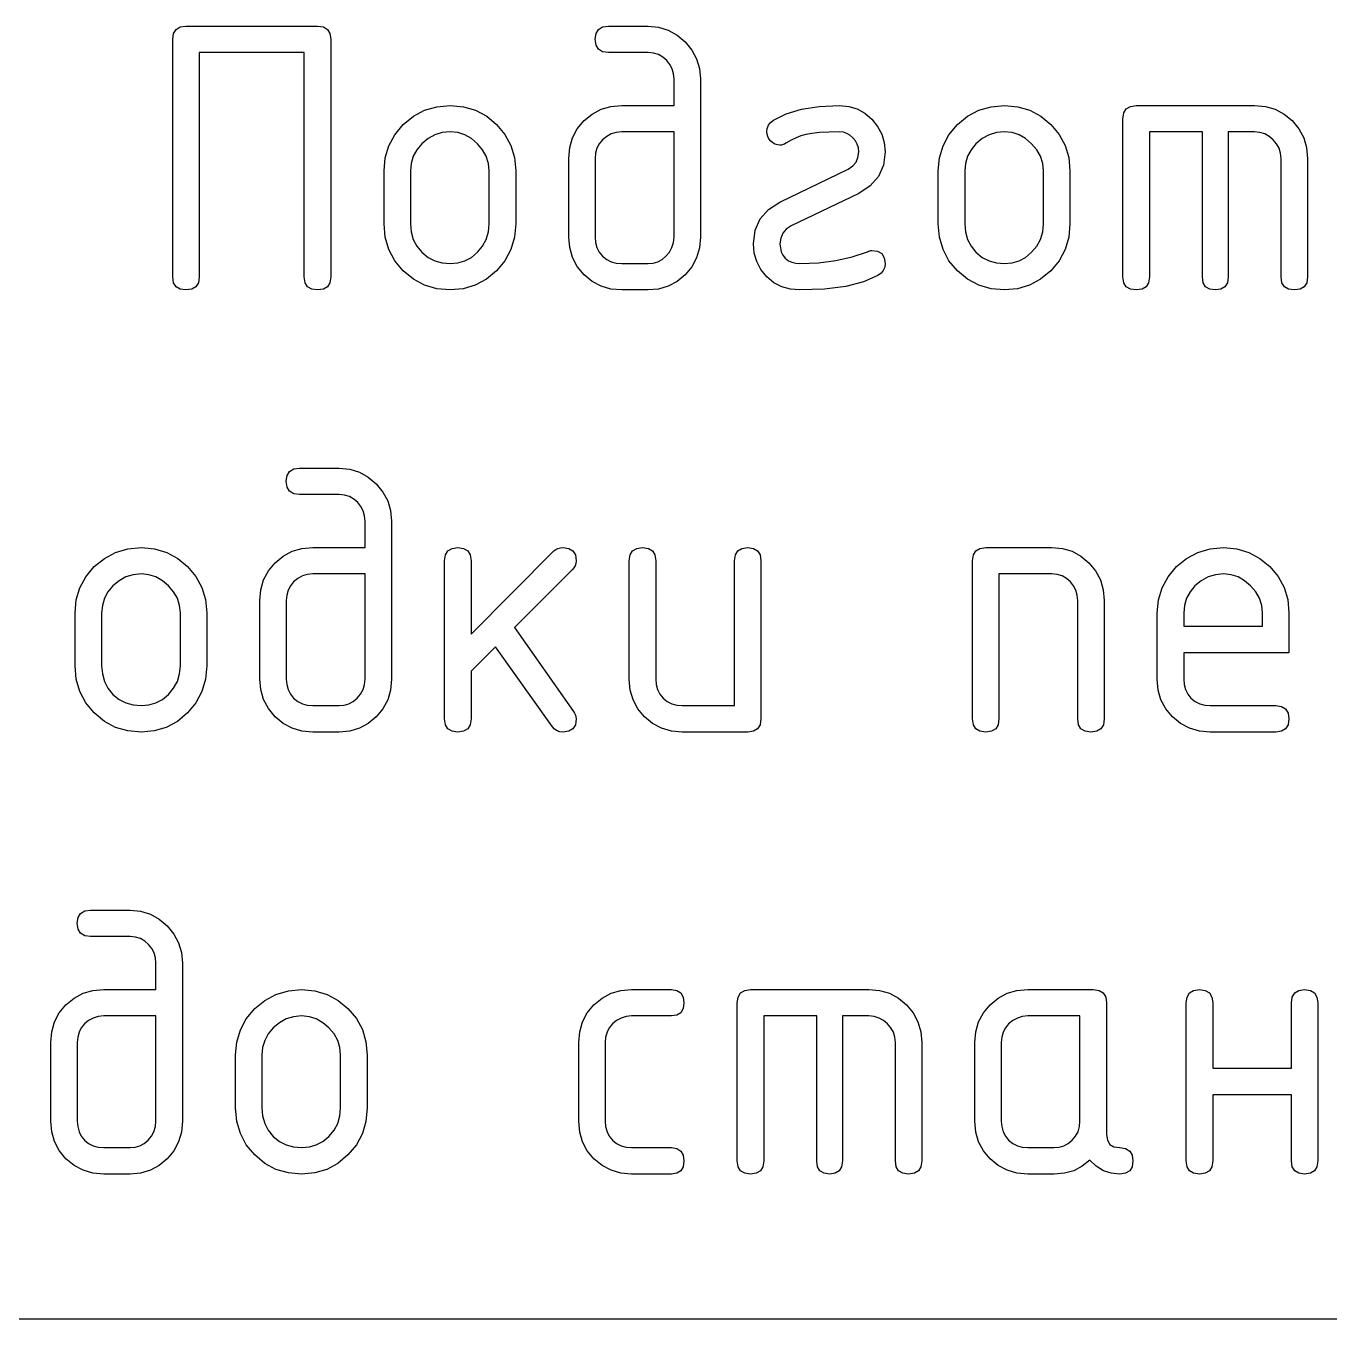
# Model space of a CAD drawing. Header units: millimetres. Extents: x 1 to 1188, y 1 to 840.
# Drawn here: x 1111.4 to 1122.26, y 35.69 to 46.47 of the extents above; entities that cross this region are included whole.
import ezdxf

# ---------------------------------------------------------------- set-up
doc = ezdxf.new("R2010")
doc.units = ezdxf.units.MM
doc.layers.add('GEOMETRY', color=7, linetype='Continuous')
doc.layers.add('TEXT_OUTLINE', color=7, linetype='Continuous')

msp = doc.modelspace()

# ---------------------------------------------------------------- linework, layer by layer
at = {"layer": 'GEOMETRY'}
for points in [[(1112.731, 46.466), (1113.828, 46.466)], [(1116.252, 46.466), (1116.583, 46.466)], [(1112.621, 44.377), (1112.621, 46.356)], [(1113.938, 46.356), (1113.938, 44.377)], [(1113.717, 44.377), (1113.717, 46.245), (1112.841, 46.245), (1112.841, 44.377)], [(1116.583, 46.245), (1116.252, 46.245)], [(1116.362, 45.804), (1116.798, 45.804), (1116.798, 46.025)], [(1117.018, 46.025), (1117.018, 44.708)], [(1120.65, 45.804), (1121.636, 45.804)], [(1120.539, 44.377), (1120.539, 45.694)], [(1116.798, 44.708), (1116.798, 45.584), (1116.362, 45.584)], [(1121.201, 44.377), (1121.201, 45.584), (1120.76, 45.584), (1120.76, 44.377)], [(1121.636, 45.584), (1121.416, 45.584), (1121.416, 44.377)], [(1115.921, 44.708), (1115.921, 45.363)], [(1116.142, 45.363), (1116.142, 44.708)], [(1121.857, 44.377), (1121.857, 45.363)], [(1122.077, 45.363), (1122.077, 44.377)], [(1114.382, 44.818), (1114.382, 45.259)], [(1114.602, 45.259), (1114.602, 44.818)], [(1115.258, 44.818), (1115.258, 45.259)], [(1115.479, 45.259), (1115.479, 44.818)], [(1117.681, 45), (1118.249, 45.275)], [(1119, 44.818), (1119, 45.259)], [(1119.22, 45.259), (1119.22, 44.818)], [(1119.876, 44.818), (1119.876, 45.259)], [(1120.097, 45.259), (1120.097, 44.818)], [(1118.337, 45.071), (1117.775, 44.801)], [(1116.362, 44.487), (1116.583, 44.487)], [(1116.583, 44.267), (1116.362, 44.267)], [(1113.677, 42.783), (1114.008, 42.783)], [(1114.008, 42.562), (1113.677, 42.562)], [(1113.788, 42.121), (1114.223, 42.121), (1114.223, 42.342)], [(1114.444, 42.342), (1114.444, 41.025)], [(1115.107, 41.399), (1115.796, 42.094)], [(1119.396, 42.121), (1119.947, 42.121)], [(1114.886, 40.694), (1114.886, 42.011)], [(1115.107, 42.011), (1115.107, 41.399)], [(1116.425, 41.025), (1116.425, 42.011)], [(1116.646, 42.011), (1116.646, 41.025)], [(1116.866, 40.804), (1117.302, 40.804), (1117.302, 42.011)], [(1117.522, 42.011), (1117.522, 40.694)], [(1119.286, 40.694), (1119.286, 42.011)], [(1114.223, 41.025), (1114.223, 41.901), (1113.788, 41.901)], [(1115.95, 41.934), (1115.47, 41.454), (1115.961, 40.754)], [(1119.947, 41.901), (1119.506, 41.901), (1119.506, 40.694)], [(1113.347, 41.025), (1113.347, 41.68)], [(1113.567, 41.68), (1113.567, 41.025)], [(1120.162, 40.694), (1120.162, 41.68)], [(1120.383, 41.68), (1120.383, 40.694)], [(1111.807, 41.135), (1111.807, 41.576)], [(1112.028, 41.576), (1112.028, 41.135)], [(1112.684, 41.135), (1112.684, 41.576)], [(1112.904, 41.576), (1112.904, 41.135)], [(1120.825, 41.025), (1120.825, 41.576)], [(1121.046, 41.576), (1121.046, 41.465), (1121.702, 41.465), (1121.702, 41.576)], [(1121.922, 41.576), (1121.922, 41.245), (1121.046, 41.245)], [(1115.785, 40.628), (1115.311, 41.295), (1115.107, 41.091), (1115.107, 40.694)], [(1121.046, 41.245), (1121.046, 41.025)], [(1113.788, 40.804), (1114.008, 40.804)], [(1121.266, 40.804), (1121.812, 40.804)], [(1114.008, 40.584), (1113.788, 40.584)], [(1117.412, 40.584), (1116.866, 40.584)], [(1121.812, 40.584), (1121.266, 40.584)], [(1111.935, 39.1), (1112.266, 39.1)], [(1112.266, 38.879), (1111.935, 38.879)], [(1112.046, 38.438), (1112.481, 38.438), (1112.481, 38.659)], [(1112.701, 38.659), (1112.701, 37.342)], [(1116.445, 38.438), (1116.776, 38.438)], [(1117.435, 38.438), (1118.422, 38.438)], [(1119.746, 38.438), (1120.292, 38.438)], [(1117.325, 37.011), (1117.325, 38.328)], [(1120.402, 38.328), (1120.402, 37.231)], [(1121.066, 37.011), (1121.066, 38.328)], [(1121.287, 38.328), (1121.287, 37.782), (1121.943, 37.782), (1121.943, 38.328)], [(1122.163, 38.328), (1122.163, 37.011)], [(1112.481, 37.342), (1112.481, 38.218), (1112.046, 38.218)], [(1116.776, 38.218), (1116.445, 38.218)], [(1117.987, 37.011), (1117.987, 38.218), (1117.546, 38.218), (1117.546, 37.011)], [(1118.422, 38.218), (1118.202, 38.218), (1118.202, 37.011)], [(1120.181, 38.218), (1119.746, 38.218)], [(1120.181, 37.342), (1120.181, 38.218)], [(1111.605, 37.342), (1111.605, 37.997)], [(1111.825, 37.997), (1111.825, 37.342)], [(1116.004, 37.342), (1116.004, 37.997)], [(1116.225, 37.997), (1116.225, 37.342)], [(1118.643, 37.011), (1118.643, 37.997)], [(1118.863, 37.997), (1118.863, 37.011)], [(1119.305, 37.342), (1119.305, 37.997)], [(1119.525, 37.997), (1119.525, 37.342)], [(1113.144, 37.452), (1113.144, 37.893)], [(1113.364, 37.893), (1113.364, 37.452)], [(1114.02, 37.452), (1114.02, 37.893)], [(1114.241, 37.893), (1114.241, 37.452)], [(1121.287, 37.562), (1121.287, 37.011)], [(1121.943, 37.011), (1121.943, 37.562), (1121.287, 37.562)], [(1112.046, 37.121), (1112.266, 37.121)], [(1116.445, 37.121), (1116.776, 37.121)], [(1119.746, 37.121), (1119.966, 37.121)], [(1112.266, 36.901), (1112.046, 36.901)], [(1116.776, 36.901), (1116.445, 36.901)], [(1119.966, 36.901), (1119.746, 36.901)], [(999.815, 35.694), (1184.79, 35.694)]]:
    msp.add_lwpolyline(points, dxfattribs=at)
at = {"layer": 'TEXT_OUTLINE'}
for points in [[(1112.621, 46.356), (1112.627, 46.404), (1112.648, 46.438), (1112.682, 46.459), (1112.731, 46.466)], [(1113.828, 46.466), (1113.876, 46.459), (1113.91, 46.438), (1113.931, 46.404), (1113.938, 46.356)], [(1116.142, 46.356), (1116.148, 46.404), (1116.169, 46.438), (1116.203, 46.459), (1116.252, 46.466)], [(1116.583, 46.466), (1116.67, 46.458), (1116.75, 46.433), (1116.824, 46.391), (1116.891, 46.334)], [(1116.252, 46.245), (1116.203, 46.252), (1116.169, 46.273), (1116.148, 46.307), (1116.142, 46.356)], [(1116.891, 46.334), (1116.947, 46.266), (1116.986, 46.193), (1117.01, 46.112), (1117.018, 46.025)], [(1116.737, 46.179), (1116.704, 46.208), (1116.668, 46.229), (1116.627, 46.241), (1116.583, 46.245)], [(1116.798, 46.025), (1116.794, 46.069), (1116.782, 46.11), (1116.763, 46.146), (1116.737, 46.179)], [(1114.542, 45.645), (1114.626, 45.714), (1114.719, 45.764), (1114.822, 45.794), (1114.933, 45.804)], [(1114.933, 45.804), (1115.044, 45.794), (1115.145, 45.764), (1115.237, 45.714), (1115.319, 45.645)], [(1116.048, 45.678), (1116.115, 45.733), (1116.19, 45.773), (1116.272, 45.796), (1116.362, 45.804)], [(1117.626, 45.683), (1117.732, 45.736), (1117.86, 45.774), (1118.008, 45.797), (1118.177, 45.804)], [(1118.177, 45.804), (1118.254, 45.797), (1118.324, 45.776), (1118.389, 45.739), (1118.447, 45.689)], [(1119.16, 45.645), (1119.244, 45.714), (1119.337, 45.764), (1119.44, 45.794), (1119.551, 45.804)], [(1119.551, 45.804), (1119.662, 45.794), (1119.763, 45.764), (1119.855, 45.714), (1119.937, 45.645)], [(1120.539, 45.694), (1120.546, 45.742), (1120.567, 45.777), (1120.601, 45.797), (1120.65, 45.804)], [(1121.636, 45.804), (1121.726, 45.796), (1121.808, 45.773), (1121.883, 45.733), (1121.95, 45.678)], [(1114.382, 45.259), (1114.392, 45.367), (1114.421, 45.468), (1114.471, 45.56), (1114.542, 45.645)], [(1115.319, 45.645), (1115.389, 45.562), (1115.439, 45.471), (1115.469, 45.37), (1115.479, 45.259)], [(1115.921, 45.363), (1115.929, 45.453), (1115.953, 45.535), (1115.992, 45.61), (1116.048, 45.678)], [(1117.571, 45.584), (1117.574, 45.613), (1117.584, 45.639), (1117.602, 45.662), (1117.626, 45.683)], [(1118.447, 45.689), (1118.495, 45.63), (1118.53, 45.566), (1118.55, 45.495), (1118.557, 45.419)], [(1119, 45.259), (1119.01, 45.367), (1119.04, 45.468), (1119.089, 45.56), (1119.16, 45.645)], [(1119.937, 45.645), (1120.007, 45.562), (1120.057, 45.471), (1120.087, 45.37), (1120.097, 45.259)], [(1121.95, 45.678), (1122.006, 45.61), (1122.045, 45.535), (1122.069, 45.453), (1122.077, 45.363)], [(1114.933, 45.584), (1114.866, 45.578), (1114.805, 45.559), (1114.748, 45.528), (1114.696, 45.485)], [(1115.159, 45.485), (1115.109, 45.528), (1115.055, 45.559), (1114.997, 45.578), (1114.933, 45.584)], [(1116.362, 45.584), (1116.317, 45.58), (1116.275, 45.567), (1116.237, 45.547), (1116.202, 45.518)], [(1117.604, 45.507), (1117.589, 45.526), (1117.579, 45.545), (1117.573, 45.564), (1117.571, 45.584)], [(1117.896, 45.562), (1117.856, 45.551), (1117.815, 45.535), (1117.774, 45.515), (1117.731, 45.49)], [(1118.177, 45.584), (1118.087, 45.582), (1118.01, 45.578), (1117.946, 45.571), (1117.896, 45.562)], [(1118.287, 45.534), (1118.264, 45.556), (1118.237, 45.572), (1118.209, 45.581), (1118.177, 45.584)], [(1118.337, 45.419), (1118.334, 45.452), (1118.325, 45.483), (1118.309, 45.51), (1118.287, 45.534)], [(1119.551, 45.584), (1119.484, 45.578), (1119.423, 45.559), (1119.366, 45.528), (1119.314, 45.485)], [(1119.777, 45.485), (1119.727, 45.528), (1119.673, 45.559), (1119.615, 45.578), (1119.551, 45.584)], [(1121.791, 45.518), (1121.758, 45.547), (1121.721, 45.567), (1121.681, 45.58), (1121.636, 45.584)], [(1114.696, 45.485), (1114.655, 45.435), (1114.625, 45.381), (1114.608, 45.322), (1114.602, 45.259)], [(1115.258, 45.259), (1115.252, 45.322), (1115.233, 45.381), (1115.202, 45.435), (1115.159, 45.485)], [(1116.202, 45.518), (1116.175, 45.485), (1116.156, 45.448), (1116.145, 45.408), (1116.142, 45.363)], [(1117.681, 45.474), (1117.659, 45.476), (1117.639, 45.482), (1117.621, 45.492), (1117.604, 45.507)], [(1117.731, 45.49), (1117.719, 45.483), (1117.707, 45.478), (1117.694, 45.475), (1117.681, 45.474)], [(1118.249, 45.275), (1118.287, 45.301), (1118.315, 45.333), (1118.331, 45.372), (1118.337, 45.419)], [(1118.557, 45.419), (1118.544, 45.308), (1118.502, 45.213), (1118.433, 45.134), (1118.337, 45.071)], [(1119.314, 45.485), (1119.273, 45.435), (1119.243, 45.381), (1119.226, 45.322), (1119.22, 45.259)], [(1119.876, 45.259), (1119.87, 45.322), (1119.852, 45.381), (1119.821, 45.435), (1119.777, 45.485)], [(1121.857, 45.363), (1121.853, 45.408), (1121.84, 45.448), (1121.819, 45.485), (1121.791, 45.518)], [(1117.461, 44.652), (1117.474, 44.765), (1117.515, 44.86), (1117.584, 44.938), (1117.681, 45)], [(1114.542, 44.426), (1114.471, 44.511), (1114.421, 44.604), (1114.392, 44.706), (1114.382, 44.818)], [(1114.602, 44.818), (1114.608, 44.751), (1114.625, 44.689), (1114.655, 44.633), (1114.696, 44.581)], [(1115.159, 44.581), (1115.202, 44.633), (1115.233, 44.689), (1115.252, 44.751), (1115.258, 44.818)], [(1115.479, 44.818), (1115.469, 44.706), (1115.439, 44.604), (1115.389, 44.511), (1115.319, 44.426)], [(1117.775, 44.801), (1117.733, 44.775), (1117.704, 44.741), (1117.687, 44.7), (1117.681, 44.652)], [(1119.16, 44.426), (1119.089, 44.511), (1119.04, 44.604), (1119.01, 44.706), (1119, 44.818)], [(1119.22, 44.818), (1119.226, 44.751), (1119.243, 44.689), (1119.273, 44.633), (1119.314, 44.581)], [(1119.777, 44.581), (1119.821, 44.633), (1119.852, 44.689), (1119.87, 44.751), (1119.876, 44.818)], [(1120.097, 44.818), (1120.087, 44.706), (1120.057, 44.604), (1120.007, 44.511), (1119.937, 44.426)], [(1116.048, 44.393), (1115.992, 44.463), (1115.953, 44.538), (1115.929, 44.62), (1115.921, 44.708)], [(1116.142, 44.708), (1116.145, 44.662), (1116.156, 44.62), (1116.175, 44.582), (1116.202, 44.548)], [(1116.731, 44.548), (1116.76, 44.582), (1116.781, 44.62), (1116.793, 44.662), (1116.798, 44.708)], [(1117.018, 44.708), (1117.01, 44.617), (1116.986, 44.535), (1116.947, 44.46), (1116.891, 44.393)], [(1114.696, 44.581), (1114.748, 44.539), (1114.805, 44.51), (1114.866, 44.493), (1114.933, 44.487)], [(1114.933, 44.487), (1114.997, 44.493), (1115.055, 44.51), (1115.109, 44.539), (1115.159, 44.581)], [(1116.202, 44.548), (1116.237, 44.521), (1116.275, 44.502), (1116.317, 44.491), (1116.362, 44.487)], [(1116.583, 44.487), (1116.624, 44.491), (1116.663, 44.502), (1116.699, 44.521), (1116.731, 44.548)], [(1117.571, 44.377), (1117.522, 44.437), (1117.488, 44.503), (1117.467, 44.575), (1117.461, 44.652)], [(1117.681, 44.652), (1117.684, 44.618), (1117.692, 44.586), (1117.705, 44.557), (1117.725, 44.531)], [(1117.846, 44.487), (1118.001, 44.493), (1118.146, 44.512), (1118.282, 44.543), (1118.409, 44.586)], [(1118.409, 44.586), (1118.419, 44.591), (1118.429, 44.594), (1118.438, 44.597), (1118.447, 44.597)], [(1118.447, 44.597), (1118.495, 44.59), (1118.53, 44.57), (1118.55, 44.535), (1118.557, 44.487)], [(1119.314, 44.581), (1119.366, 44.539), (1119.423, 44.51), (1119.484, 44.493), (1119.551, 44.487)], [(1119.551, 44.487), (1119.615, 44.493), (1119.673, 44.51), (1119.727, 44.539), (1119.777, 44.581)], [(1117.725, 44.531), (1117.751, 44.511), (1117.78, 44.498), (1117.812, 44.49), (1117.846, 44.487)], [(1118.557, 44.487), (1118.554, 44.456), (1118.542, 44.429), (1118.523, 44.406), (1118.497, 44.388)], [(1112.731, 44.267), (1112.682, 44.273), (1112.648, 44.294), (1112.627, 44.328), (1112.621, 44.377)], [(1112.841, 44.377), (1112.834, 44.328), (1112.813, 44.294), (1112.779, 44.273), (1112.731, 44.267)], [(1113.828, 44.267), (1113.779, 44.273), (1113.745, 44.294), (1113.724, 44.328), (1113.717, 44.377)], [(1113.938, 44.377), (1113.931, 44.328), (1113.91, 44.294), (1113.876, 44.273), (1113.828, 44.267)], [(1114.933, 44.267), (1114.822, 44.276), (1114.719, 44.306), (1114.626, 44.356), (1114.542, 44.426)], [(1115.319, 44.426), (1115.234, 44.356), (1115.142, 44.306), (1115.042, 44.276), (1114.933, 44.267)], [(1116.362, 44.267), (1116.272, 44.274), (1116.19, 44.298), (1116.115, 44.337), (1116.048, 44.393)], [(1116.891, 44.393), (1116.824, 44.337), (1116.75, 44.298), (1116.67, 44.274), (1116.583, 44.267)], [(1117.846, 44.267), (1117.769, 44.273), (1117.697, 44.294), (1117.631, 44.328), (1117.571, 44.377)], [(1118.497, 44.388), (1118.377, 44.335), (1118.229, 44.297), (1118.052, 44.274), (1117.846, 44.267)], [(1119.551, 44.267), (1119.44, 44.276), (1119.337, 44.306), (1119.244, 44.356), (1119.16, 44.426)], [(1119.937, 44.426), (1119.852, 44.356), (1119.76, 44.306), (1119.66, 44.276), (1119.551, 44.267)], [(1120.65, 44.267), (1120.601, 44.273), (1120.567, 44.294), (1120.546, 44.328), (1120.539, 44.377)], [(1120.76, 44.377), (1120.753, 44.328), (1120.732, 44.294), (1120.698, 44.273), (1120.65, 44.267)], [(1121.311, 44.267), (1121.262, 44.273), (1121.228, 44.294), (1121.208, 44.328), (1121.201, 44.377)], [(1121.416, 44.377), (1121.409, 44.328), (1121.389, 44.294), (1121.356, 44.273), (1121.311, 44.267)], [(1121.967, 44.267), (1121.918, 44.273), (1121.884, 44.294), (1121.863, 44.328), (1121.857, 44.377)], [(1122.077, 44.377), (1122.07, 44.328), (1122.049, 44.294), (1122.015, 44.273), (1121.967, 44.267)], [(1113.567, 42.673), (1113.574, 42.721), (1113.594, 42.755), (1113.629, 42.776), (1113.677, 42.783)], [(1114.008, 42.783), (1114.096, 42.775), (1114.176, 42.75), (1114.25, 42.708), (1114.317, 42.651)], [(1113.677, 42.562), (1113.629, 42.569), (1113.594, 42.59), (1113.574, 42.624), (1113.567, 42.673)], [(1114.317, 42.651), (1114.372, 42.583), (1114.412, 42.51), (1114.436, 42.429), (1114.444, 42.342)], [(1114.162, 42.496), (1114.13, 42.525), (1114.093, 42.546), (1114.053, 42.558), (1114.008, 42.562)], [(1114.223, 42.342), (1114.219, 42.386), (1114.208, 42.427), (1114.189, 42.463), (1114.162, 42.496)], [(1111.967, 41.962), (1112.051, 42.031), (1112.145, 42.081), (1112.247, 42.111), (1112.359, 42.121)], [(1112.359, 42.121), (1112.469, 42.111), (1112.571, 42.081), (1112.662, 42.031), (1112.744, 41.962)], [(1113.473, 41.995), (1113.54, 42.05), (1113.615, 42.09), (1113.697, 42.113), (1113.788, 42.121)], [(1114.886, 42.011), (1114.893, 42.059), (1114.913, 42.094), (1114.948, 42.114), (1114.996, 42.121)], [(1114.996, 42.121), (1115.044, 42.114), (1115.079, 42.094), (1115.1, 42.059), (1115.107, 42.011)], [(1115.796, 42.094), (1115.813, 42.106), (1115.831, 42.114), (1115.851, 42.12), (1115.873, 42.121)], [(1115.873, 42.121), (1115.921, 42.114), (1115.955, 42.094), (1115.976, 42.059), (1115.983, 42.011)], [(1116.425, 42.011), (1116.432, 42.059), (1116.453, 42.094), (1116.487, 42.114), (1116.536, 42.121)], [(1116.536, 42.121), (1116.584, 42.114), (1116.618, 42.094), (1116.639, 42.059), (1116.646, 42.011)], [(1117.302, 42.011), (1117.309, 42.059), (1117.329, 42.094), (1117.363, 42.114), (1117.412, 42.121)], [(1117.412, 42.121), (1117.46, 42.114), (1117.495, 42.094), (1117.515, 42.059), (1117.522, 42.011)], [(1119.286, 42.011), (1119.293, 42.059), (1119.313, 42.094), (1119.347, 42.114), (1119.396, 42.121)], [(1119.947, 42.121), (1120.035, 42.113), (1120.115, 42.09), (1120.189, 42.05), (1120.256, 41.995)], [(1120.985, 41.962), (1121.069, 42.031), (1121.163, 42.081), (1121.265, 42.111), (1121.376, 42.121)], [(1121.376, 42.121), (1121.487, 42.111), (1121.588, 42.081), (1121.68, 42.031), (1121.762, 41.962)], [(1111.807, 41.576), (1111.817, 41.684), (1111.847, 41.785), (1111.897, 41.877), (1111.967, 41.962)], [(1112.744, 41.962), (1112.814, 41.879), (1112.864, 41.788), (1112.894, 41.687), (1112.904, 41.576)], [(1113.347, 41.68), (1113.354, 41.77), (1113.378, 41.852), (1113.418, 41.927), (1113.473, 41.995)], [(1115.983, 42.011), (1115.981, 41.989), (1115.975, 41.97), (1115.964, 41.951), (1115.95, 41.934)], [(1120.256, 41.995), (1120.311, 41.927), (1120.351, 41.852), (1120.375, 41.77), (1120.383, 41.68)], [(1120.825, 41.576), (1120.835, 41.684), (1120.865, 41.785), (1120.915, 41.877), (1120.985, 41.962)], [(1121.762, 41.962), (1121.832, 41.879), (1121.882, 41.788), (1121.912, 41.687), (1121.922, 41.576)], [(1112.359, 41.901), (1112.292, 41.895), (1112.23, 41.876), (1112.173, 41.845), (1112.122, 41.802)], [(1112.585, 41.802), (1112.535, 41.845), (1112.481, 41.876), (1112.422, 41.895), (1112.359, 41.901)], [(1113.628, 41.835), (1113.601, 41.802), (1113.582, 41.765), (1113.571, 41.725), (1113.567, 41.68)], [(1113.788, 41.901), (1113.742, 41.897), (1113.701, 41.884), (1113.662, 41.864), (1113.628, 41.835)], [(1120.102, 41.835), (1120.069, 41.864), (1120.032, 41.884), (1119.992, 41.897), (1119.947, 41.901)], [(1120.162, 41.68), (1120.158, 41.725), (1120.147, 41.765), (1120.128, 41.802), (1120.102, 41.835)], [(1121.376, 41.901), (1121.31, 41.895), (1121.248, 41.876), (1121.191, 41.845), (1121.139, 41.802)], [(1121.602, 41.802), (1121.553, 41.845), (1121.499, 41.876), (1121.44, 41.895), (1121.376, 41.901)], [(1112.122, 41.802), (1112.08, 41.752), (1112.051, 41.698), (1112.034, 41.639), (1112.028, 41.576)], [(1112.684, 41.576), (1112.678, 41.639), (1112.659, 41.698), (1112.628, 41.752), (1112.585, 41.802)], [(1121.139, 41.802), (1121.098, 41.752), (1121.069, 41.698), (1121.051, 41.639), (1121.046, 41.576)], [(1121.702, 41.576), (1121.695, 41.639), (1121.677, 41.698), (1121.646, 41.752), (1121.602, 41.802)], [(1111.967, 40.743), (1111.897, 40.828), (1111.847, 40.921), (1111.817, 41.023), (1111.807, 41.135)], [(1112.028, 41.135), (1112.034, 41.068), (1112.051, 41.006), (1112.08, 40.95), (1112.122, 40.898)], [(1112.585, 40.898), (1112.628, 40.95), (1112.659, 41.006), (1112.678, 41.068), (1112.684, 41.135)], [(1112.904, 41.135), (1112.894, 41.023), (1112.864, 40.921), (1112.814, 40.828), (1112.744, 40.743)], [(1113.473, 40.71), (1113.418, 40.78), (1113.378, 40.855), (1113.354, 40.937), (1113.347, 41.025)], [(1113.567, 41.025), (1113.571, 40.979), (1113.582, 40.937), (1113.601, 40.899), (1113.628, 40.865)], [(1114.157, 40.865), (1114.186, 40.899), (1114.207, 40.937), (1114.219, 40.979), (1114.223, 41.025)], [(1114.444, 41.025), (1114.436, 40.934), (1114.412, 40.852), (1114.372, 40.777), (1114.317, 40.71)], [(1116.552, 40.71), (1116.496, 40.777), (1116.457, 40.852), (1116.433, 40.934), (1116.425, 41.025)], [(1116.646, 41.025), (1116.65, 40.979), (1116.661, 40.937), (1116.68, 40.899), (1116.707, 40.865)], [(1120.952, 40.71), (1120.896, 40.777), (1120.856, 40.852), (1120.833, 40.934), (1120.825, 41.025)], [(1121.046, 41.025), (1121.049, 40.979), (1121.06, 40.937), (1121.079, 40.899), (1121.106, 40.865)], [(1112.122, 40.898), (1112.173, 40.856), (1112.23, 40.827), (1112.292, 40.81), (1112.359, 40.804)], [(1112.359, 40.804), (1112.422, 40.81), (1112.481, 40.827), (1112.535, 40.856), (1112.585, 40.898)], [(1113.628, 40.865), (1113.662, 40.838), (1113.701, 40.819), (1113.742, 40.808), (1113.788, 40.804)], [(1114.008, 40.804), (1114.05, 40.808), (1114.089, 40.819), (1114.124, 40.838), (1114.157, 40.865)], [(1116.707, 40.865), (1116.741, 40.838), (1116.779, 40.819), (1116.821, 40.808), (1116.866, 40.804)], [(1121.106, 40.865), (1121.141, 40.838), (1121.179, 40.819), (1121.221, 40.808), (1121.266, 40.804)], [(1115.961, 40.754), (1115.97, 40.74), (1115.977, 40.725), (1115.981, 40.71), (1115.983, 40.694)], [(1121.812, 40.804), (1121.86, 40.797), (1121.894, 40.776), (1121.915, 40.742), (1121.922, 40.694)], [(1112.359, 40.584), (1112.247, 40.593), (1112.145, 40.623), (1112.051, 40.673), (1111.967, 40.743)], [(1112.744, 40.743), (1112.66, 40.673), (1112.567, 40.623), (1112.467, 40.593), (1112.359, 40.584)], [(1113.788, 40.584), (1113.697, 40.591), (1113.615, 40.615), (1113.54, 40.654), (1113.473, 40.71)], [(1114.317, 40.71), (1114.25, 40.654), (1114.176, 40.615), (1114.096, 40.591), (1114.008, 40.584)], [(1114.996, 40.584), (1114.948, 40.59), (1114.913, 40.611), (1114.893, 40.645), (1114.886, 40.694)], [(1115.107, 40.694), (1115.1, 40.645), (1115.079, 40.611), (1115.044, 40.59), (1114.996, 40.584)], [(1115.983, 40.694), (1115.976, 40.645), (1115.955, 40.611), (1115.921, 40.59), (1115.873, 40.584)], [(1116.866, 40.584), (1116.776, 40.591), (1116.694, 40.615), (1116.619, 40.654), (1116.552, 40.71)], [(1117.522, 40.694), (1117.515, 40.645), (1117.495, 40.611), (1117.46, 40.59), (1117.412, 40.584)], [(1119.396, 40.584), (1119.347, 40.59), (1119.313, 40.611), (1119.293, 40.645), (1119.286, 40.694)], [(1119.506, 40.694), (1119.499, 40.645), (1119.479, 40.611), (1119.444, 40.59), (1119.396, 40.584)], [(1120.272, 40.584), (1120.224, 40.59), (1120.189, 40.611), (1120.169, 40.645), (1120.162, 40.694)], [(1120.383, 40.694), (1120.376, 40.645), (1120.355, 40.611), (1120.32, 40.59), (1120.272, 40.584)], [(1121.266, 40.584), (1121.176, 40.591), (1121.093, 40.615), (1121.019, 40.654), (1120.952, 40.71)], [(1121.922, 40.694), (1121.915, 40.645), (1121.894, 40.611), (1121.86, 40.59), (1121.812, 40.584)], [(1115.873, 40.584), (1115.846, 40.586), (1115.823, 40.594), (1115.802, 40.608), (1115.785, 40.628)], [(1111.825, 38.99), (1111.832, 39.038), (1111.852, 39.072), (1111.887, 39.093), (1111.935, 39.1)], [(1112.266, 39.1), (1112.353, 39.092), (1112.434, 39.067), (1112.507, 39.025), (1112.575, 38.968)], [(1111.935, 38.879), (1111.887, 38.886), (1111.852, 38.907), (1111.832, 38.941), (1111.825, 38.99)], [(1112.575, 38.968), (1112.63, 38.9), (1112.67, 38.827), (1112.693, 38.746), (1112.701, 38.659)], [(1112.42, 38.813), (1112.388, 38.842), (1112.351, 38.863), (1112.31, 38.875), (1112.266, 38.879)], [(1112.481, 38.659), (1112.477, 38.703), (1112.466, 38.744), (1112.447, 38.78), (1112.42, 38.813)], [(1111.731, 38.312), (1111.798, 38.367), (1111.873, 38.407), (1111.955, 38.43), (1112.046, 38.438)], [(1113.304, 38.279), (1113.388, 38.348), (1113.481, 38.398), (1113.584, 38.428), (1113.695, 38.438)], [(1113.695, 38.438), (1113.806, 38.428), (1113.907, 38.398), (1113.999, 38.348), (1114.081, 38.279)], [(1116.131, 38.312), (1116.198, 38.367), (1116.273, 38.407), (1116.355, 38.43), (1116.445, 38.438)], [(1116.776, 38.438), (1116.821, 38.431), (1116.854, 38.411), (1116.874, 38.376), (1116.881, 38.328)], [(1117.325, 38.328), (1117.332, 38.376), (1117.352, 38.411), (1117.387, 38.431), (1117.435, 38.438)], [(1118.422, 38.438), (1118.511, 38.43), (1118.594, 38.407), (1118.669, 38.367), (1118.736, 38.312)], [(1119.432, 38.312), (1119.499, 38.367), (1119.573, 38.407), (1119.656, 38.43), (1119.746, 38.438)], [(1120.292, 38.438), (1120.34, 38.431), (1120.374, 38.411), (1120.395, 38.376), (1120.402, 38.328)], [(1121.066, 38.328), (1121.073, 38.376), (1121.093, 38.411), (1121.128, 38.431), (1121.176, 38.438)], [(1121.176, 38.438), (1121.224, 38.431), (1121.259, 38.411), (1121.28, 38.376), (1121.287, 38.328)], [(1121.943, 38.328), (1121.949, 38.376), (1121.97, 38.411), (1122.004, 38.431), (1122.053, 38.438)], [(1122.053, 38.438), (1122.101, 38.431), (1122.135, 38.411), (1122.156, 38.376), (1122.163, 38.328)], [(1111.605, 37.997), (1111.612, 38.087), (1111.636, 38.169), (1111.675, 38.244), (1111.731, 38.312)], [(1113.144, 37.893), (1113.154, 38.001), (1113.184, 38.102), (1113.233, 38.194), (1113.304, 38.279)], [(1114.081, 38.279), (1114.151, 38.196), (1114.201, 38.105), (1114.231, 38.004), (1114.241, 37.893)], [(1116.004, 37.997), (1116.012, 38.087), (1116.036, 38.169), (1116.075, 38.244), (1116.131, 38.312)], [(1116.881, 38.328), (1116.874, 38.28), (1116.854, 38.245), (1116.821, 38.225), (1116.776, 38.218)], [(1118.736, 38.312), (1118.792, 38.244), (1118.831, 38.169), (1118.855, 38.087), (1118.863, 37.997)], [(1119.305, 37.997), (1119.313, 38.087), (1119.336, 38.169), (1119.376, 38.244), (1119.432, 38.312)], [(1111.886, 38.152), (1111.859, 38.119), (1111.84, 38.082), (1111.829, 38.042), (1111.825, 37.997)], [(1112.046, 38.218), (1112, 38.214), (1111.958, 38.201), (1111.92, 38.181), (1111.886, 38.152)], [(1113.695, 38.218), (1113.628, 38.212), (1113.567, 38.193), (1113.51, 38.162), (1113.458, 38.119)], [(1113.921, 38.119), (1113.871, 38.162), (1113.817, 38.193), (1113.759, 38.212), (1113.695, 38.218)], [(1116.285, 38.152), (1116.258, 38.119), (1116.24, 38.082), (1116.228, 38.042), (1116.225, 37.997)], [(1116.445, 38.218), (1116.4, 38.214), (1116.358, 38.201), (1116.32, 38.181), (1116.285, 38.152)], [(1118.576, 38.152), (1118.544, 38.181), (1118.507, 38.201), (1118.467, 38.214), (1118.422, 38.218)], [(1118.643, 37.997), (1118.638, 38.042), (1118.626, 38.082), (1118.605, 38.119), (1118.576, 38.152)], [(1119.586, 38.152), (1119.559, 38.119), (1119.54, 38.082), (1119.529, 38.042), (1119.525, 37.997)], [(1119.746, 38.218), (1119.7, 38.214), (1119.659, 38.201), (1119.621, 38.181), (1119.586, 38.152)], [(1113.458, 38.119), (1113.417, 38.069), (1113.387, 38.015), (1113.37, 37.956), (1113.364, 37.893)], [(1114.02, 37.893), (1114.014, 37.956), (1113.996, 38.015), (1113.965, 38.069), (1113.921, 38.119)], [(1113.304, 37.06), (1113.233, 37.145), (1113.184, 37.238), (1113.154, 37.34), (1113.144, 37.452)], [(1113.364, 37.452), (1113.37, 37.385), (1113.387, 37.323), (1113.417, 37.267), (1113.458, 37.215)], [(1113.921, 37.215), (1113.965, 37.267), (1113.996, 37.323), (1114.014, 37.385), (1114.02, 37.452)], [(1114.241, 37.452), (1114.231, 37.34), (1114.201, 37.238), (1114.151, 37.145), (1114.081, 37.06)], [(1111.731, 37.027), (1111.675, 37.097), (1111.636, 37.172), (1111.612, 37.254), (1111.605, 37.342)], [(1111.825, 37.342), (1111.829, 37.296), (1111.84, 37.254), (1111.859, 37.216), (1111.886, 37.182)], [(1112.415, 37.182), (1112.444, 37.216), (1112.464, 37.254), (1112.477, 37.296), (1112.481, 37.342)], [(1112.701, 37.342), (1112.693, 37.251), (1112.67, 37.169), (1112.63, 37.094), (1112.575, 37.027)], [(1116.131, 37.027), (1116.075, 37.094), (1116.036, 37.169), (1116.012, 37.251), (1116.004, 37.342)], [(1116.225, 37.342), (1116.228, 37.296), (1116.24, 37.254), (1116.258, 37.216), (1116.285, 37.182)], [(1119.432, 37.027), (1119.376, 37.094), (1119.336, 37.169), (1119.313, 37.251), (1119.305, 37.342)], [(1119.525, 37.342), (1119.529, 37.296), (1119.54, 37.254), (1119.559, 37.216), (1119.586, 37.182)], [(1120.115, 37.182), (1120.144, 37.216), (1120.165, 37.254), (1120.177, 37.296), (1120.181, 37.342)], [(1111.886, 37.182), (1111.92, 37.155), (1111.958, 37.136), (1112, 37.125), (1112.046, 37.121)], [(1112.266, 37.121), (1112.308, 37.125), (1112.347, 37.136), (1112.382, 37.155), (1112.415, 37.182)], [(1113.458, 37.215), (1113.51, 37.173), (1113.567, 37.144), (1113.628, 37.127), (1113.695, 37.121)], [(1113.695, 37.121), (1113.759, 37.127), (1113.817, 37.144), (1113.871, 37.173), (1113.921, 37.215)], [(1116.285, 37.182), (1116.32, 37.155), (1116.358, 37.136), (1116.4, 37.125), (1116.445, 37.121)], [(1119.586, 37.182), (1119.621, 37.155), (1119.659, 37.136), (1119.7, 37.125), (1119.746, 37.121)], [(1119.966, 37.121), (1120.008, 37.125), (1120.047, 37.136), (1120.083, 37.155), (1120.115, 37.182)], [(1120.402, 37.231), (1120.409, 37.183), (1120.429, 37.148), (1120.463, 37.128), (1120.512, 37.121)], [(1113.695, 36.901), (1113.584, 36.91), (1113.481, 36.94), (1113.388, 36.99), (1113.304, 37.06)], [(1114.081, 37.06), (1113.996, 36.99), (1113.904, 36.94), (1113.804, 36.91), (1113.695, 36.901)], [(1116.776, 37.121), (1116.821, 37.114), (1116.854, 37.093), (1116.874, 37.059), (1116.881, 37.011)], [(1120.512, 37.121), (1120.56, 37.114), (1120.595, 37.093), (1120.615, 37.059), (1120.622, 37.011)], [(1112.046, 36.901), (1111.955, 36.908), (1111.873, 36.932), (1111.798, 36.971), (1111.731, 37.027)], [(1112.575, 37.027), (1112.507, 36.971), (1112.434, 36.932), (1112.353, 36.908), (1112.266, 36.901)], [(1116.445, 36.901), (1116.355, 36.908), (1116.273, 36.932), (1116.198, 36.971), (1116.131, 37.027)], [(1116.881, 37.011), (1116.874, 36.962), (1116.854, 36.928), (1116.821, 36.907), (1116.776, 36.901)], [(1117.435, 36.901), (1117.387, 36.907), (1117.352, 36.928), (1117.332, 36.962), (1117.325, 37.011)], [(1117.546, 37.011), (1117.539, 36.962), (1117.518, 36.928), (1117.483, 36.907), (1117.435, 36.901)], [(1118.097, 36.901), (1118.048, 36.907), (1118.014, 36.928), (1117.993, 36.962), (1117.987, 37.011)], [(1118.202, 37.011), (1118.195, 36.962), (1118.175, 36.928), (1118.142, 36.907), (1118.097, 36.901)], [(1118.753, 36.901), (1118.704, 36.907), (1118.67, 36.928), (1118.649, 36.962), (1118.643, 37.011)], [(1118.863, 37.011), (1118.856, 36.962), (1118.835, 36.928), (1118.801, 36.907), (1118.753, 36.901)], [(1119.746, 36.901), (1119.656, 36.908), (1119.573, 36.932), (1119.499, 36.971), (1119.432, 37.027)], [(1120.264, 37.016), (1120.2, 36.966), (1120.129, 36.929), (1120.051, 36.908), (1119.966, 36.901)], [(1120.512, 36.901), (1120.441, 36.908), (1120.376, 36.929), (1120.317, 36.966), (1120.264, 37.016)], [(1120.622, 37.011), (1120.615, 36.962), (1120.595, 36.928), (1120.56, 36.907), (1120.512, 36.901)], [(1121.176, 36.901), (1121.128, 36.907), (1121.093, 36.928), (1121.073, 36.962), (1121.066, 37.011)], [(1121.287, 37.011), (1121.28, 36.962), (1121.259, 36.928), (1121.224, 36.907), (1121.176, 36.901)], [(1122.053, 36.901), (1122.004, 36.907), (1121.97, 36.928), (1121.949, 36.962), (1121.943, 37.011)], [(1122.163, 37.011), (1122.156, 36.962), (1122.135, 36.928), (1122.101, 36.907), (1122.053, 36.901)]]:
    msp.add_lwpolyline(points, dxfattribs=at)

doc.saveas('drawing.dxf')
